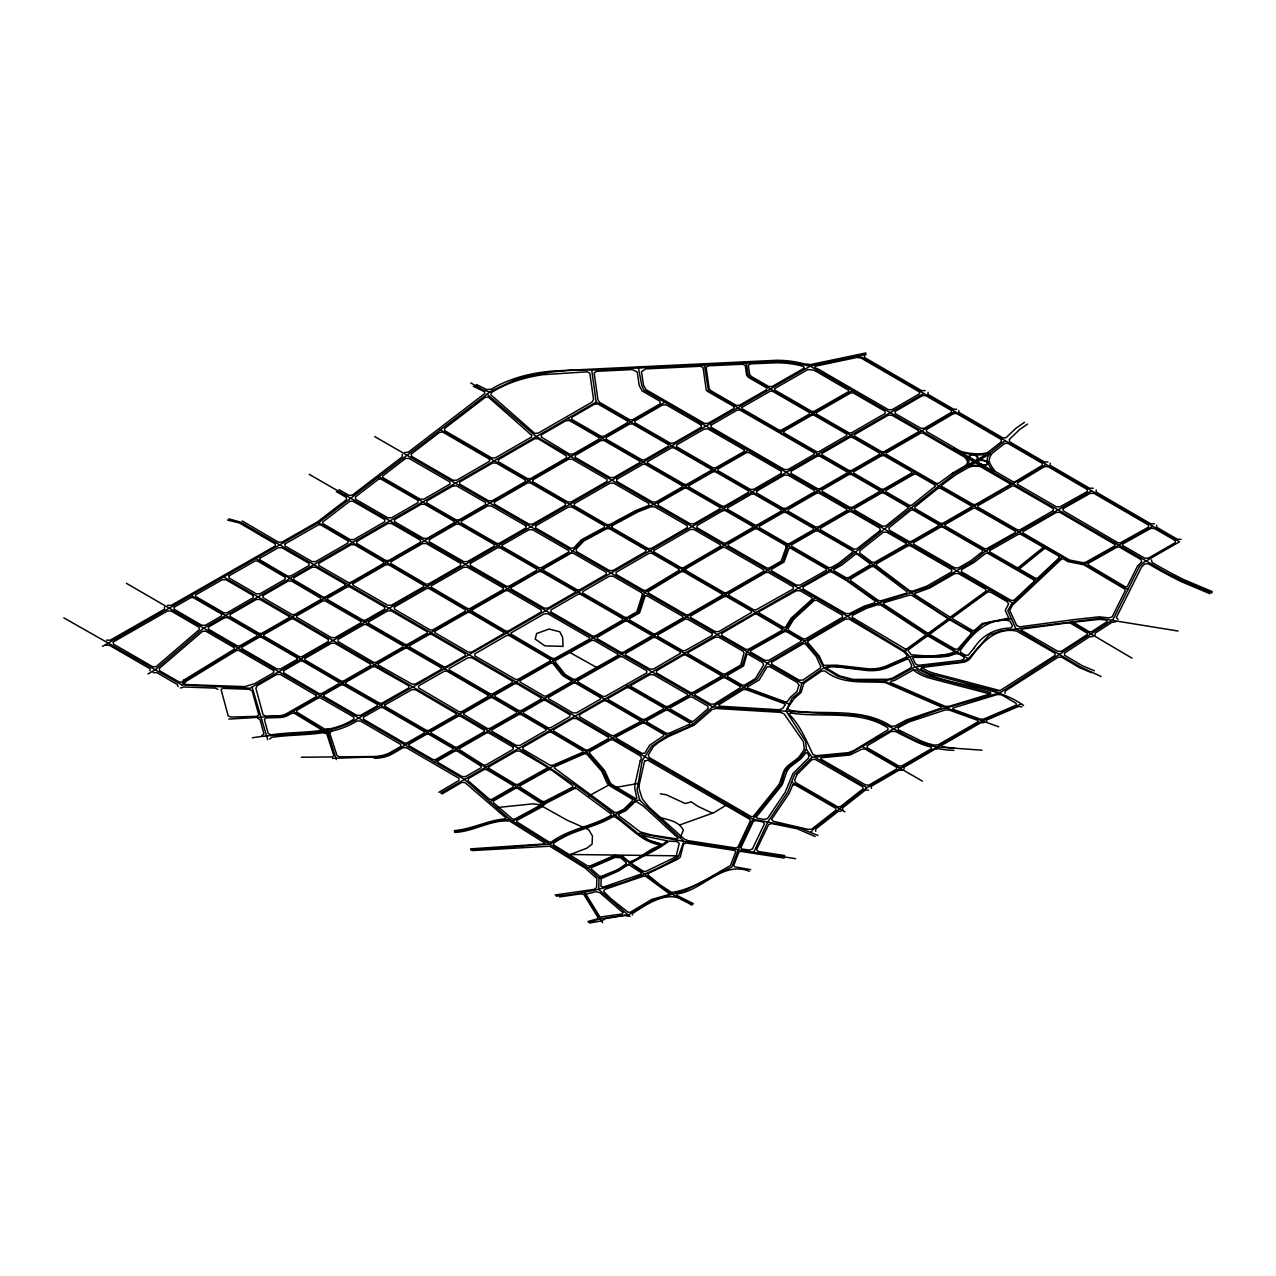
<?xml version="1.0" encoding="UTF-8"?>
<svg xmlns="http://www.w3.org/2000/svg" width="1276" height="1276" viewBox="0 0 1276 1276"><rect width="100%" height="100%" fill="white"/><g stroke="black" fill="none" stroke-linecap="round" stroke-linejoin="round"><path stroke-width="1.5" d="M164.476 607.121L164.46 609.226L110.262 640.169L106.578 640.169M632.37 915.052L632.386 913.6C650.919 901.43 671.639 887.506 691.289 905.019M1096.212 490L1096.18 492.105L1150.761 523.814L1154.445 523.83M150.074 670.873L150.105 668.784L109.736 645.481L105.477 644.938M1156.646 525.106L1156.598 527.211L1177.461 539.333L1181.129 539.349M126.372 583.291L464.4 779.365L509.858 819.336L587.933 868.079L599.002 878.048L598.763 889.595L630.009 916.551M520.082 785.697L519.986 787.132L542.284 801.408L544.692 801.456L572.557 787.117L572.828 785.697L551.184 769.747L548.871 769.651L520.321 785.553M815.667 831.33L815.827 828.969L838.173 811.408L840.98 811.297M1094.967 635.177L1095.159 633.167L1111.747 622.401L1115.958 621.699M928.162 392.322L927.859 394.268L953.619 409.245L956.649 409.245M1011.453 618.812L991.293 621.795L982.998 624.203L973.827 632.577L957.367 651.637L948.818 655.162L909.836 656.725L885.656 667.364L877.202 669.629L867.728 669.788L831.362 665.865L823.865 667.827L801.791 683.298L799.605 692.166L792.029 698.227L786.207 711.21L805.555 741.292L806.48 749.475L811.983 757.338L849.003 753.957L906.614 721.466L938.259 710.126L1000.193 692.708L1112.927 619.705L1139.324 566.592L1143.759 562.333L1179.503 541.79L859.083 355.94M864.825 355.765L864.187 357.28L921.766 390.727L925.116 390.568M753.781 852.193L767.785 822.079L787.755 791.997L794.39 774.803L811.983 757.338M680.252 837.901L683.314 830.102C678.864 820.612 666.63 819.782 657.826 816.768M440.364 429.805L683.059 569.686L804.693 641.222L818.028 656.327L823.865 667.827L837.694 676.184L851.124 680.14L884.108 681.033L893.742 678.8L914.796 666.965L961.37 662.069L968.356 658.687L989.203 635.017L1000.528 630.918L1099.864 618.35L1178.051 631.03M602.432 920.554L605.621 918.56L624.506 915.466L628.35 916.232M544.804 803.784L542.97 806.32L516.892 820.42L516.812 821.84L548.951 841.969L551.376 842.016C569.335 828.714 591.984 826.641 610.885 815.38L611.124 813.944L576.88 788.68L574.471 788.536L544.453 804.087M63.8 617.839L181.814 684.893L184.573 681.097L238.118 648.112L664.844 402.275M806.48 749.475L800.451 757.545L788.042 767.339L784.82 771.852L781.199 783.783L778.838 787.26L752.824 819.32L738.31 849.784L731.898 866.962L685.818 890.217L652.865 900.154L628.924 914.621L600.151 918.88L588.523 922.325M576.226 786.67L543.656 803.226L541.853 805.587L512.745 821.138M810.659 832.494L813.45 829.193L866.93 787.675L981.834 721.179L1020.944 704.033M319.829 730.51L320.898 729.378L294.565 713.364L291.534 713.332L287.945 715.389A12.967 7.481 0 0 1 279.396 717.559L266.126 717.909L264.371 719.441L268.231 733.588L271.198 734.848C298.6 730.622 329.352 734.928 353.787 719.233L353.787 717.112L320.707 698.02L318.266 698.02L296.814 710.301L296.766 712.088L324.726 729.09L328.506 729.298M331.616 731.18L329.718 733.11L337.055 755.663L339.607 756.859L373.023 756.54A25.919 14.961 0 0 0 390.919 752.154L400.951 746.364L400.648 744.418L360.47 721.02L356.833 721.004C331.712 737.225 300.099 733.126 271.868 737.305L269.714 739.011M1062.174 556.926L1011.501 604.202L1007.833 610.662L1015.84 628.653L1080.628 666.997L1101.14 676.503M815.157 597.678L792.3 618.828L785.633 629.865L746.635 651.669L742.122 665.689L643.136 721.498L586.705 751.708L550.1 767.658L489.888 801.775M795.634 858.684L683.904 841.347L639.834 800.339L635.4 800.307L624.506 810.18L595.493 824.184L574.296 830.883L549.541 844.106L470.732 849.832M639.834 800.339L637.059 789.908L642.211 760.655L651.621 746.3L667.476 735.566L687.03 727.495L693.426 723.683L712.694 706.824L757.338 678.928L767.179 663.313L843.93 618.142L865 607.328L928.434 587.104L972.711 561.488L985.726 550.977L1091.586 490.797M1017.45 569.303L1045.108 547.101M1005.185 440.683L989.985 452.868L953.794 474.162L839.975 564.311L440.746 793.066M261.803 735.678L263.957 733.971L260.033 719.552L257.465 718.133M487.065 394.14L535.952 436.328L847.519 616.292L904.891 651.27L989.506 589.767M1000.049 690.619L1055.124 655.401L1055.029 653.232L1016.669 631.094C995.774 626.644 980.909 643.455 970.015 658.687A12.967 7.481 0 0 1 963.954 662.196L921.75 667.492L920.809 669.039A34.564 19.953 0 0 0 933.553 674.781L995.95 691.114L1000.049 690.619L934.622 673.409A31.964 18.454 0 0 1 921.99 667.46M1024.468 422.324L1015.935 428.257L1006.094 437.684L1002.92 437.907L958.85 412.292L958.85 410.521M1027.531 424.079L1019.524 429.661L1009.22 439.502L1009.715 441.847L1044.326 461.96L1047.947 461.944M727.256 804.502L713.778 812.732L679.598 825.014M438.832 792.316L458.977 780.465L458.961 778.328L406.518 747.8L403.152 747.624L392.226 753.941A25.919 14.961 0 0 1 374.346 758.311M441.99 794.007L461.705 782.411L464.958 782.587L505.902 817.852L505.168 818.857C487.671 820.213 471.785 829.288 454.352 830.596M955.022 411.59L723.492 545.57L644.539 592.638L638.287 612.336L388.111 754.786L381.508 756.684L332.382 758.359M747.959 450.444L653.679 504.499L636.676 511.421L582.845 540.226L571.568 552.125L285.154 715.74L228.787 719.09M567.629 418.305L846.977 579.783L1046.129 464.432M147.968 673.983L155.05 669.9L203.49 628.27L596.147 402.084L817.23 529.269C873.151 557.979 917.556 604.186 973.827 632.577M915.004 472.152L788.153 545.538L782.762 561.504L434.494 761.852M780.242 432.213L852.464 390.679M923.68 393.407L357.408 718.787C326.337 738.262 287.116 731.786 252.361 737.815M102.495 646.39L319.606 521.996L490.989 391.158L514.659 379.961A149.18 86.13 0 0 1 591.745 370.136L778.504 361.682L792.587 362.48L810.164 366.164L1164.749 571.712L1183.187 581.011L1212.009 592.877M913.377 669.9L894.811 680.315L891.095 681.209L890.425 682.532L945.006 706.298L949.025 706.362L990.654 693.761L990.591 692.453L931.767 677.046A38.886 22.442 0 0 1 916.662 670.028L913.377 669.9A41.47 23.941 0 0 0 930.698 678.417L990.048 693.953M746.332 363.022L747.975 374.905L749.937 377.074L1068.65 560.658L1084.488 564.12L1152.754 526.286M588.874 795.889L609.689 784.549L635.4 800.307M587.933 868.079L614.904 856.435L621.986 857.408C645.544 873.262 665.865 893.95 692.661 904.78M599.002 878.048C614.936 871.987 630.838 863.677 644.715 854.41L662.276 845.35C655.752 841.41 647.474 842.335 641.716 836.673C603.341 804.135 561.568 774.213 518.2 748.23L223.731 576.927M180.426 688.019L183.983 686.998L215.389 688.099L217.877 689.407M587.949 921.511L596.769 919.039L598.109 917.572L583.866 894.444L580.883 893.838L559.574 896.9M589.592 923.042L600.533 921.081M567.724 855.462L586.832 848.189L592.096 844.09L592.431 835.892L588.635 829.639L567.326 820.293L539.477 804.709L532.985 803.832L496.539 807.612M865.91 352.958L810.563 364.553L803.976 363.82A63.625 36.733 0 0 0 776.494 360.295L557.58 370.774A103.228 59.589 0 0 0 491.404 389.164L486.666 389.563L476.315 384.475M866.149 354.457L810.164 366.164L250.096 688.211L181.814 684.893M614.665 787.595L637.936 783.496M556.24 896.135C598.46 892.339 639.547 879.483 676.28 858.301L678.513 856.148L683.904 841.347L639.34 833.403M555.108 894.986L594.058 889.388L596.61 887.522L596.865 878.478L585.078 868.015L549.86 846.211L472.184 850.566M1072.685 619.753L1019.939 626.787L1016.749 625.671L1009.747 610.454L1012.506 605.159L1061.52 559.032L1063.578 558.92L1067.773 561.584L1083.803 564.758L1124.523 588.954L1125.241 590.629L1112.146 616.898L1108.94 617.903L1099.035 616.834L1072.861 619.721M454.559 831.442C473.46 829.831 490.734 820.101 509.858 819.336M454.607 832.399C473.444 831.824 490.781 819.383 509.714 821.074L544.9 843.101L544.358 843.962L470.605 848.859M1092.894 636.517L1089.64 636.756L1064.503 653.089L1064.599 655.274L1082.383 665.769L1094.393 670.777M983.987 722.615L980.622 722.838L941.385 745.503L942.39 746.715A46.829 27.035 0 0 0 954.145 747.895M404.795 452.422L408.192 452.278L484.752 393.55L484.465 391.7L473.284 386.261M905.178 648.91L906.885 648.862L925.291 635.432L925.244 634.284L880.887 605.063L877.202 604.856L866.468 608.349L852.448 615.399L852.304 617.456L904.955 648.782M301.343 757.242L332.143 756.939L333.897 755.695L326.736 733.684L323.785 732.679M901.845 770.273L898.798 770.273L871.157 786.383L871.476 788.329M167.539 605.366L171.207 605.382L275.265 545.984L275.265 543.863L262.282 536.367M1093.165 488.23L1089.481 488.214L1050.18 465.357L1050.148 463.22M153.12 672.643L156.82 672.659L177.268 684.462L178.146 686.648M868.462 790.115L865.351 790.067L842.591 807.947L842.83 809.829M678.625 855.845L571.249 854.505M981.898 750.208L936.855 746.923C909.086 742.409 887.506 720.222 859.721 715.597L712.694 706.824L309.255 474.353M1021.996 706.792L1018.439 706.473L986.571 720.063L986.667 721.466M784.692 855.574L758.359 851.507L756.54 849.672L768.63 824.519L771.757 823.578L797.309 828.81L815.173 836.514M784.15 858.062L740.782 851.379L738.82 852.113L733.684 865.591L734.832 866.835L750.751 869.658M660.314 793.8L666.359 794.788L685.228 803.545L691.257 801.838L698.052 806.448L712.582 813.179M749.283 871.269C722.072 860.407 702.613 890.855 676.615 894.013L676.392 895.13L693.299 903.647M227.543 520.066L239.729 523.048L262.266 536.367M228.771 518.854L240.59 522.123L752.824 819.32L799.159 827.869L817.852 835.397M489.777 392.083L482.982 389.866L470.764 382.928M998.725 726.794L942.932 706.697L884.108 681.033M789.35 704.208L743.653 687.477L379.02 476.634M1091.554 672.659L1079.544 667.667L1061.712 657.14L1058.155 657.188L1005.057 691.145L1005.137 693.331M1212.2 591.601L1184.176 579.767A439.486 253.733 0 0 1 1157.763 565.715L1152.084 562.429L1151.478 559.861M1209.967 593.739L1181.496 581.712A443.809 256.237 0 0 1 1154.7 567.469L1148.416 563.832L1144.747 563.832L1141.462 567.15L1116.293 617.6L1118.063 619.466M1023.575 705.469C991.532 682.5 947.462 688.498 914.796 666.965L909.836 656.725L904.891 651.27M791.567 782.108L844.999 811.887M568.809 651.892L597.742 668.082M863.023 746.954L922.357 781.087M627.042 685.579L693.426 723.683M1012.681 603.117L643.965 390.169L641.716 385.224L638.255 366.786M846.163 580.309L831.84 572.031L829.384 572.015L803.13 586.88L803.114 588.986L845.621 613.533L849.417 613.612L863.948 606.307L874.475 602.878L875.368 601.171L846.052 580.229M374.713 436.567L801.791 683.298M339.001 489.617L348.89 495.327L352.272 495.184L402.45 456.696L402.179 454.431M336.37 491.627L346.259 497.337L346.53 499.586L317.549 521.836L282.012 542.125L278.343 542.109L242.217 520.959M1036.878 580.532L708.515 390.775L704.4 364.952M318.49 522.634L553.784 660.458M667.476 735.566L568.633 678.322L563.306 674.175L552.668 661.08M191.256 595.541L455.819 748.916L543.656 803.226M1131.972 658.129L1070.628 621.938M814.678 757.099L866.93 787.675M1084.488 564.12L1127.888 589.592M255.838 558.521L586.705 751.708L603.07 771.039L609.689 784.549M293.065 711.226L328.123 733.158L336.29 759.571M968.356 658.687C926.775 634.188 885.719 608.668 846.977 579.783M602.623 922.66L587.949 900.266L584.073 891.86M252.058 687.078L267.705 739.681M591.745 370.136L596.147 402.084M904.046 768.997L904.03 767.227L934.893 749.235L938.897 748.773A61.232 35.361 0 0 0 953.906 750.384M345.668 682.325L345.668 683.729L379.514 703.156L381.971 703.156L408.814 687.908L408.798 685.802L375.192 666.806L372.736 666.806L345.668 682.325M905.832 543.177L905.832 544.597L874.698 562.285L871.843 562.158L859.673 552.939L859.896 550.738L883.295 532.251L886.66 532.108L905.832 543.177M913.536 542.683L913.536 544.102L954.783 567.9L958.435 567.9L970.956 560.674L982.6 551.519L982.408 550.02L942.9 527.195L940.444 527.195L913.536 542.683M208.466 627.058L208.466 629.18L237.24 645.895L239.697 645.911L256.954 636.038L256.97 634.635L227.798 617.664L224.432 617.839L208.466 627.058M253.238 595.557L253.238 597.678L227.256 612.687L223.906 612.847L195.579 596.386L195.579 594.967L222.295 579.719L225.98 579.719L253.238 595.557M263 595.573L263 597.694L292.06 614.585L294.517 614.585L320.691 599.64L320.707 598.221L291.391 580.947L288.041 581.122L263 595.573M273.654 670.57L273.654 672.691L254.769 683.585L244.912 686.632L186.057 684.574L184.414 683.362L186.184 681.288L236.539 650.441L238.915 650.409L273.654 670.57M360.821 621.412L360.821 622.816L335.046 637.617L331.393 637.617L296.686 617.281L296.702 615.861L322.876 600.916L325.316 600.916L360.821 621.412M368.525 621.906L368.525 623.31L405.002 644.38L407.443 644.396L427.109 633.119L427.125 631.716L391.349 610.901L387.697 610.901L368.525 621.906M384.65 607.009L384.65 609.13L365.478 620.136L363.022 620.136L327.533 599.656L327.549 598.237L347.375 586.912L349.831 586.912L384.65 607.009M460.636 563.37L460.62 565.491L428.289 584.057L425.849 584.057L390.95 563.545L390.966 561.775L422.579 543.528L426.248 543.528L460.636 563.37M470.413 563.37L470.413 565.491L506.412 586.274L508.869 586.274L536.67 570.356L536.67 568.952L500.017 547.787L497.56 547.787L470.413 563.37M489.49 459.169L489.49 461.29L456.649 480.239L452.98 480.239L411.558 456.314L411.271 454.065L439.598 432.341L442.676 432.022L489.49 459.169M494.514 544.613L494.514 546.016L467.367 561.615L463.698 561.615L429.31 541.758L429.31 539.636L456.074 524.181L459.137 524.181L494.514 544.613M498.406 459.663L498.406 461.784L527.498 478.644L530.545 478.644L566.385 457.956L566.385 455.851L538.233 438.785L534.692 438.705L498.406 459.663M502.218 545.107L502.218 546.511L538.871 567.676L541.327 567.692L568.713 551.998L568.713 550.578L532.634 529.747L528.966 529.747L502.218 545.107M525.297 479.92L525.297 481.69L492.217 500.782L488.548 500.782L459.711 484.114L459.711 482.009L492.536 463.044L496.205 463.044L525.297 479.92M525.903 525.871L525.903 527.993L499.171 543.337L496.715 543.337L461.338 522.921L461.338 521.15L487.703 505.934L491.372 505.934L525.903 525.871M532.746 479.92L532.746 481.69L567.613 501.915L571.281 501.915L606.993 481.403L606.993 479.298L572.254 459.232L568.586 459.232L532.746 479.92M535.697 525.871L535.697 527.993L570.675 548.186L573.737 547.93L581.33 539.876L604.298 527.482L604.361 525.76L572.126 507.066L568.458 507.066L535.697 525.871M616.786 479.298L616.786 481.419L652.371 501.962L656.039 501.962L682.134 487.001L682.134 485.598L645.289 464.336L642.849 464.32L616.786 479.298M639.802 461.162L639.786 462.566L613.724 477.543L610.056 477.527L575.301 457.462L575.301 455.357L600.996 440.523L604.058 440.523L639.802 461.162M647.506 461.657L647.506 463.06L684.351 484.338L686.791 484.338L710.876 470.541L710.876 469.137L673.999 447.844L671.559 447.844L647.506 461.657M653.854 550.498L653.854 551.902L681.113 567.708L683.521 567.692L720.414 546.192L720.414 544.772L693.921 529.476L690.268 529.476L653.854 550.498M668.496 444.67L668.496 446.074L644.444 459.886L642.003 459.886L606.244 439.247L606.244 437.477L629.626 423.983L632.689 423.983L668.496 444.67M695.053 693.777L695.053 695.181L710.572 704.145L714.145 704.097L740.144 687.828L740.112 686.408L725.294 677.843L722.838 677.843L695.053 693.777M701.322 425.099L701.322 427.221L673.76 443.043L670.394 443.219L634.89 422.723L634.89 420.952L662.483 405.018L666.343 404.907L701.322 425.099M711.115 425.115L711.115 427.221L784.357 469.52L788.026 469.52L814.279 454.352L814.279 452.948L739.889 409.995L737.432 409.995L711.115 425.115M720.653 675.163L720.653 676.583L692.868 692.501L690.412 692.501L656.518 672.946L656.518 670.809L683.426 655.082L685.85 655.082L720.653 675.163M721.961 593.93L721.945 595.35L688.37 614.729L685.93 614.729L648.336 593.021L648.304 591.601L681.177 571.712L683.585 571.696L721.961 593.93M727.511 675.179L727.495 676.583L742.265 685.1L744.674 685.084L755.408 678.593L763.606 665.003L762.617 662.531L748.246 654.237L746.747 654.524L743.621 665.928L727.511 675.179M728.787 593.946L728.787 595.35L753.669 609.784L756.126 609.784L793.273 588.954L793.305 586.848L768.407 572.477L765.967 572.477L728.787 593.946M742.09 407.315L742.09 408.735L779.062 430.076L781.502 430.076L809.51 414.03L809.526 412.611L772.522 391.254L770.066 391.254L742.09 407.315M774.723 388.574L774.723 389.978L811.727 411.35L814.184 411.35L848.588 391.636L848.588 390.233L821.537 374.538A59.302 34.245 0 0 0 813.354 370.072L807.804 369.577L774.723 388.574M800.961 640.105L800.961 641.525L768.694 660.394L765.042 660.41L750.511 652.02L750.527 650.616L784.182 631.668L786.638 631.684L800.961 640.105M938.243 524.516L938.243 525.935L911.335 541.423L908.895 541.423L889.228 530.066L888.909 527.785L910.92 510.145L913.153 510.033L938.243 524.516M945.101 524.532L945.101 525.935L984.402 548.632L986.874 548.648L1015.297 532.555L1015.297 531.135L975.662 508.39L973.205 508.39L945.101 524.532M297.196 657.953L297.18 659.373L280.56 668.927L276.892 668.911L241.866 648.591L241.882 647.187L259.156 637.314L261.596 637.314L297.196 657.953M323.785 694.862L323.785 696.265L356.833 715.342L360.502 715.357L377.281 705.819L377.297 704.416L343.451 684.989L340.995 684.989L323.785 694.862M345.19 584.233L345.174 585.636L325.348 596.961L322.908 596.961L293.592 579.687L293.911 577.725L312.078 567.23L315.746 567.23L345.19 584.233M352.91 583.754L352.894 585.158L387.713 605.255L391.381 605.255L423.632 586.737L423.648 585.317L388.749 564.821L385.719 564.805L352.91 583.754M402.801 645.656L402.785 647.06L376.053 662.372L373.629 662.372L338.06 641.525L338.076 639.404L363.867 624.586L366.324 624.586L402.801 645.656M409.644 645.656L409.644 647.06L443.649 666.71L446.106 666.71L465.086 655.928L465.118 653.806L431.751 634.395L429.31 634.395L409.644 645.656M487.974 695.085L487.974 696.505L461.561 711.753L459.121 711.753L418.608 687.939L418.64 685.818L444.479 671.144L446.919 671.144L487.974 695.085M503.35 588.029L503.35 589.448L469.983 608.556L467.558 608.54L431.304 587.247L431.32 585.844L463.682 567.246L467.351 567.246L503.35 588.029M511.07 587.55L511.07 588.954L544.262 608.126L547.93 608.126L575.013 592.495L575.013 591.075L541.311 571.632L538.584 571.632L511.07 587.55M543.528 568.952L543.528 570.356L577.215 589.815L579.655 589.815L606.323 574.407L606.323 572.302L573.355 553.274L570.914 553.258L543.528 568.952M565.412 503.175L565.412 505.296L532.65 524.117L528.966 524.117L494.418 504.164L494.418 502.042L527.482 482.95L530.545 482.966L565.412 503.175M574.328 503.685L574.328 505.806L606.626 524.532L609.737 524.564L635.767 510.56L648.687 505.44L649.005 503.541L613.724 483.173L610.04 483.173L574.328 503.685M658.241 503.238L658.225 505.344L690.268 523.83L693.921 523.83L719.919 508.821L719.919 507.417L686.775 488.277L684.335 488.277L658.241 503.238M688.992 485.614L688.992 487.017L722.12 506.141L724.561 506.141L748.565 492.297L748.565 490.877L715.517 471.817L713.077 471.817L688.992 485.614M744.355 449.95L744.355 451.353L715.82 467.686L712.774 467.686L676.519 446.744L676.822 444.814L704.384 428.991L708.052 428.991L744.355 449.95M783.703 431.336L783.703 432.755L816.481 451.672L818.921 451.672L846.817 435.563L846.817 434.159L814.168 415.29L811.711 415.29L783.703 431.336M816.385 412.626L816.369 414.03L849.018 432.883L851.475 432.883L885.161 413.44L885.145 411.319L853.229 392.912L850.773 392.912L816.385 412.626M113.341 641.924L113.341 644.029L152.865 666.838L156.135 666.662L199.391 629.531L199.008 627.218L171.159 611.013L167.491 610.997L113.341 641.924M285.074 543.879L285.058 546L312.078 561.6L315.746 561.6L347.965 542.986L347.981 540.865L320.786 524.899L318.346 524.883L285.074 543.879M394.428 607.025L394.428 609.146L430.187 629.961L432.628 629.961L465.325 611.22L465.341 609.816L429.103 588.523L426.662 588.507L394.428 607.025M408.958 744.275L408.958 745.678L433.043 759.635L435.483 759.651L452.789 749.73L452.805 748.31L428.88 734.322L426.423 734.322L408.958 744.275M512.41 681.129L512.41 682.548L492.632 693.825L490.175 693.809L449.136 669.884L449.152 668.48L468.132 657.682L471.817 657.698L512.41 681.129M540.944 697.781L540.928 699.2L521.214 710.588L518.774 710.572L494.801 696.521L494.817 695.101L514.595 683.808L517.051 683.824L540.944 697.781M569.734 714.608L569.734 716.729L550.562 727.798L548.122 727.798L523.383 713.284L523.399 711.864L543.113 700.476L545.554 700.476L569.734 714.608M571.042 680.507L571.042 681.926L546.447 696.026L544.007 696.026L520.114 682.07L520.13 680.65L550.913 663.105L552.859 663.313L561.456 674.079A17.274 9.985 0 0 0 564.901 676.95L571.042 680.507M577.884 680.523L577.884 681.942L602.798 696.409L605.239 696.409L646.741 672.93L646.757 670.825L622.369 656.757L619.913 656.741L577.884 680.523M600.597 697.669L600.581 699.073L576.497 712.869L572.828 712.853L548.616 698.722L548.632 697.302L573.227 683.202L575.683 683.202L600.597 697.669M608.285 698.179L608.285 699.583L642.259 719.313L644.731 719.329L663.361 709.057L663.392 707.67L629.004 687.812L626.548 687.812L608.285 698.179M1009.81 483.62L1009.81 484.832L975.662 504.451L973.205 504.451L941.975 486.539L941.832 485.055L956.123 474.576L967.367 468.101A11.596 6.699 0 0 1 980.59 466.681L1009.81 483.62M1175.26 540.593L1175.244 542.715L1148.336 558.138L1144.652 558.138L1122.625 545.458L1122.657 544.055L1150.681 528.439L1154.365 528.455L1175.26 540.593M229.058 575.859L229.042 577.98L256.301 593.803L259.953 593.803L285.011 579.336L285.33 577.39L257.529 561.009L255.088 560.993L229.058 575.859M263.813 634.65L263.813 636.054L299.397 656.693L301.838 656.693L328.299 641.493L328.331 639.372L293.624 619.035L291.183 619.019L263.813 634.65M283.607 670.697L283.591 672.819L319.144 693.57L321.584 693.586L338.81 683.713L338.826 682.309L302.667 661.143L300.227 661.143L283.607 670.697M288.998 616.34L288.982 617.744L261.628 633.375L259.188 633.375L229.999 616.388L230.302 614.458L256.285 599.449L259.937 599.449L288.998 616.34M304.884 658.464L304.868 659.883L341.027 681.049L343.467 681.049L370.534 665.53L370.55 664.126L334.998 643.279L331.345 643.264L304.884 658.464M356.865 541.391L356.849 543.512L385.751 560.483L388.781 560.499L420.394 542.252L420.394 540.131L391.541 523.479L387.872 523.479L356.865 541.391M383.55 561.759L383.534 563.529L350.709 582.478L348.252 582.478L318.809 565.475L318.809 563.354L350.996 544.772L354.648 544.788L383.55 561.759M424.254 731.642L424.238 733.046L406.757 743.015L404.301 742.999L363.516 719.249L363.548 717.128L380.344 707.59L382.8 707.59L424.254 731.642M434.829 631.237L434.813 632.641L468.18 652.052L471.833 652.052L503.605 633.709L503.621 632.306L469.951 612.512L467.51 612.512L434.829 631.237M437.668 760.927L437.668 762.33L462.024 776.574L465.692 776.574L481.164 767.689L481.227 766.254L457.318 751.07L454.926 751.022L437.668 760.927M441.432 667.97L441.432 669.374L415.577 684.048L411.877 684.064L378.254 665.051L378.254 663.648L404.986 648.336L407.443 648.336L441.432 667.97M511.277 632.816L511.277 634.236L552.349 658.368L554.805 658.384L589.448 639.148L589.48 637.761L547.93 613.772L544.262 613.772L511.277 632.816M545.921 729.059L545.921 730.478L519.906 745.455L516.254 745.439L491.946 731.228L491.962 729.808L518.726 714.544L521.166 714.544L545.921 729.059M174.254 607.153L174.238 609.258L201.767 625.288L205.42 625.288L221.386 616.069L221.705 614.123L193.362 597.646L190.906 597.631L174.254 607.153M316.081 695.34L316.065 696.744L286.606 713.635A12.967 7.481 0 0 1 278.056 715.788L265.631 716.123L263.079 714.704L255.854 688.211L257.274 685.675L276.701 674.462L280.353 674.478L316.081 695.34M385.017 704.926L385.017 706.33L426.455 730.366L428.911 730.382L456.042 714.911L456.058 713.507L415.529 689.694L411.861 689.662L385.017 704.926M513.191 747.21L513.175 749.331L485.821 765.026L483.429 764.978L459.535 749.794L459.599 748.358L486.427 732.966L488.868 732.982L513.191 747.21M522.953 747.226L522.937 749.347L550.068 765.233L552.668 765.345L582.749 752.266L582.925 750.958L551.36 732.264L548.935 732.264L522.953 747.226M531.629 435.228L531.614 436.966L495.359 457.893L491.691 457.893L444.574 430.57L444.606 428.497L485.518 397.107L488.453 397.171L531.629 435.228M579.527 714.64L579.511 716.761L611.587 735.518L614.075 735.566L639.93 721.929L639.994 720.541L606.068 700.843L603.628 700.843L579.527 714.64M659.836 844.999L659.836 845.908C648.639 848.859 641.19 858.11 630.312 861.619L628.59 861.444L622.656 856.18L614.553 855.43L590.022 865.973L587.47 865.83L553.417 844.744L553.497 843.324C571.393 830.102 593.962 828.06 612.783 816.799L615.144 816.943C629.674 826.832 641.94 841.682 659.836 844.999M826.338 568.857L826.322 570.26L800.068 585.126L796.384 585.11L771.454 570.723L771.454 569.303L783.99 562.062L788.919 548.441L790.498 548.17L826.338 568.857M834.073 569.367L834.057 570.771L846.036 577.693L848.46 577.677L869.722 565.14L869.881 563.641L857.504 554.263L855.43 554.263L842.016 564.869L834.073 569.367M431.097 731.658L431.081 733.062L455.006 747.05L457.446 747.05L484.258 731.69L484.274 730.271L460.636 716.219L458.212 716.203L431.097 731.658M472.168 609.832L472.152 611.252L505.822 631.03L508.247 631.03L541.215 612.001L541.215 609.896L507.992 590.724L505.551 590.708L472.168 609.832M553.577 729.585L553.561 731.004L585.652 749.985L588.092 750.001L608.413 738.629L608.429 737.225L576.417 718.516L572.764 718.5L553.577 729.585M631.237 685.164L631.237 686.568L665.641 706.425L668.114 706.441L687.493 695.755L687.525 694.367L653.471 674.701L649.787 674.701L631.237 685.164M463.73 713.029L463.714 714.464L487.352 728.516L489.777 728.532L516.557 713.252L516.573 711.849L492.6 697.781L490.159 697.781L463.73 713.029M550.131 659.628L550.115 661.032L517.944 679.39L515.488 679.374L474.895 655.944L474.895 653.822L506.636 635.496L509.076 635.496L550.131 659.628M688.099 652.419L688.083 653.822L722.854 673.903L725.31 673.903L740.718 665.067L744.036 652.945L743.079 651.254L718.835 637.25L715.134 637.234L688.099 652.419M712.104 633.375L712.088 635.48L685.053 650.664L682.596 650.648L657.794 636.341L657.794 634.922L685.084 619.179L687.525 619.179L712.104 633.375M259.762 558.33L259.746 559.749L287.531 576.114L290.88 575.955L309.031 565.475L309.031 563.354L281.996 547.755L278.312 547.739L259.762 558.33M1114.841 544.469L1114.825 545.889L1085.653 562.285L1082.782 562.652L1069.543 560.036L1023.017 533.033L1023.001 531.629L1056.337 512.394L1059.989 512.394L1114.841 544.469M617.728 654.078L617.712 655.465L575.699 679.247L573.259 679.247L566.959 675.594A12.967 7.481 0 0 1 564.375 673.441L555.22 661.957L555.73 660.362L591.649 640.424L594.122 640.44L617.728 654.078M1087.248 489.458L1087.232 491.563L1060.085 506.795L1056.368 506.795L1017.482 484.338L1017.45 482.902L1044.406 466.681L1048.027 466.649L1087.248 489.458M1063.147 508.566L1063.099 510.671L1117.999 542.763L1120.456 542.779L1148.48 527.163L1148.512 525.058L1093.947 493.349L1090.262 493.334L1063.147 508.566M782.029 628.988L781.997 630.392L748.326 649.34L745.87 649.34L721.881 635.496L721.865 633.359L754.499 614.235L756.923 614.235L782.029 628.988M488.772 766.844L488.74 768.264L515.504 784.357L517.944 784.389L546.814 768.296L546.846 766.892L519.858 751.101L516.206 751.101L488.772 766.844M513.319 785.633L513.287 787.053L491.723 799.43L489.537 799.318L468.085 780.784L468.483 778.488L484.114 769.524L486.539 769.54L513.319 785.633M670.315 707.717L670.283 709.105L691.385 721.291L693.57 721.163L708.228 708.387L707.829 706.091L692.166 697.047L689.694 697.031L670.315 707.717M759.172 611.571L759.14 612.974L783.799 627.457L785.569 627.234L790.833 618.525L812.126 599.098L811.823 597.551L800.02 590.74L796.32 590.724L759.172 611.571M989.777 550.498L989.745 551.886L1016.797 567.501L1018.455 567.421L1042.651 547.882L1042.476 546.75L1020.816 534.309L1018.36 534.309L989.777 550.498M646.916 720.605L646.884 722.009L666.2 733.221L668.831 733.349L689.646 724.226L689.646 722.822L668.034 710.349L665.562 710.333L646.916 720.605M1088.189 563.37L1088.157 564.774L1125.512 586.976L1127.187 586.737L1137.442 566.161L1141.621 561.95L1141.063 559.606L1119.483 547.165L1117.026 547.149L1088.189 563.37M601.171 878.67L600.964 886.326L603.181 887.091L640.983 874.14L641.429 872.784L629.227 864.905L627.489 864.937L618.94 870.806L601.171 878.67M611.922 525.84L611.874 527.562L648.064 548.552L651.43 548.377L687.206 527.722L687.206 525.6L654.907 506.955L650.935 506.731L637.649 511.995L611.922 525.84M616.276 736.842L616.212 738.23L642.195 753.414L644.874 753.063L649.596 745.28L663.727 735.742L663.727 734.322L644.795 723.237L642.131 723.205L616.276 736.842M541.423 434.829L541.295 437.014L569.431 454.081L573.099 454.081L598.795 439.247L598.795 437.477L569.638 420.649L565.97 420.649L541.423 434.829M541.247 803.417L541.136 804.837L514.691 819.144L512.458 819.001L493.222 802.492L493.477 800.961L515.424 788.361L517.801 788.409L541.247 803.417M850.55 579.017L850.438 580.5L878.351 600.454L880.966 600.773L906.694 593.149L907.188 591.904L873.885 566.672L871.636 566.592L850.55 579.017M626.293 862.704L626.165 863.9L617.472 869.881L601.235 876.405L599.449 876.197L591.251 868.924L591.697 867.489L615.351 857.328L620.79 857.839L626.293 862.704M867.313 745.678L867.09 747.656L898.783 765.967L901.829 765.951L931.703 748.549L930.874 747.034A61.742 35.648 0 0 1 915.498 741.452L895.162 731.419L891.286 731.467L867.313 745.678M631.556 862.64L631.429 863.629L643.423 871.301L645.72 871.46L674.589 857.456L676.152 856.196L679.247 843.436L677.109 841.57L669.039 841.091C657.922 849.609 643.981 855.542 631.556 862.64M640.265 760.655L635.336 782.666A47.531 27.434 0 0 0 635.113 790.051L636.836 798.393L635.831 798.664L613.022 785.155A12.967 7.481 0 0 1 609.753 781.821L605.143 771.613A17.274 9.985 0 0 0 603.963 769.779L589.416 753.095L589.863 751.516L610.598 739.905L613.038 739.92L640.6 756.046L641.573 758.518L640.265 760.655M644.539 761.166L639.595 783.049A43.209 24.946 0 0 0 639.404 789.748L642.291 798.951L649.213 807.373L684.175 839.002L688.035 840.661L735.71 848.014L737.847 847.312L750.352 820.835L749.57 819.16L647.634 760.145L644.539 761.166M876.596 563.721L876.357 565.587L909.708 590.836L913.201 591.043L927.046 586.035L951.721 571.792L951.721 569.67L910.49 545.857L908.033 545.857L876.596 563.721M756.875 491.021L756.556 492.967L783.049 508.263L786.112 508.263L814.503 491.866L814.503 490.447L788.026 475.15L784.357 475.15L756.875 491.021M645.863 549.828L645.56 551.758L613.038 570.531L609.386 570.531L576.624 551.631L576.034 549.254L583.818 540.992L606.499 528.758L609.593 528.79L645.863 549.828M919.565 392.003L919.262 393.949L892.083 409.676L888.415 409.676L824.79 372.911A63.625 36.733 0 0 0 817.198 368.636L814.854 367.632L815.22 366.228L856.834 357.471L861.109 358.03L919.565 392.003M734.083 406.645L733.764 408.575L708.052 423.345L704.384 423.345L646.007 389.643L643.471 385.001L641.493 371.763L645.768 368.908L700.285 366.26L703.044 367.36L706.17 389.531A5.184 2.999 0 0 0 707.67 391.397L734.083 406.645M766.716 387.904L766.398 389.834L739.649 405.21L736.284 405.385L710.86 390.695L709.153 388.574L706.138 367.169L708.547 365.813L742.488 364.234L745.248 365.367L746.62 375.16L748.326 377.281L766.716 387.904M648.24 873.502L647.953 874.969L659.947 884.794L671.575 892.418C692.948 889.563 711.721 875.767 730.414 865.622L735.789 851.634L734.418 850.406L686.313 842.989L683.457 844.074L680.283 857.153L677.763 859.179L648.24 873.502M808.936 755.504L808.41 758.151L792.843 773.75L785.187 792.284L767.498 818.538L764.149 819.495L757.146 818.251L756.221 817.055L781.167 786.128A28.168 16.269 0 0 0 782.938 782.842L786.495 772.458A27.992 16.157 0 0 1 791.758 765.744L799.175 760.161A28.168 16.269 0 0 0 802.141 757.37L805.874 752.888L807.245 752.92L808.936 755.504M964.273 657.092L963.89 658.99L961.243 660.394L918.8 665.29L915.913 664.254A34.564 19.953 0 0 1 914.493 661.877L912.787 658.272L913.919 657.395L938.961 657.172L948.674 656.167L955.644 653.79L959.026 654.046L964.273 657.092M618.78 813.928L618.477 815.348L640.169 831.856L651.589 835.046L676.95 838.954L678.098 838.077L643.519 806.257L636.836 801.838L634.746 801.982L626.117 810.515L618.78 813.928M491.42 392.593L490.925 394.874L534.756 433.425L538.408 433.043L591.952 402.131L593.563 399.579L589.847 373.182L587.056 371.81L542.794 374.697A102.287 59.063 0 0 0 491.42 392.593M953.714 650.967L953.379 652.483C939.965 656.885 924.733 656.167 911.048 654.668A25.919 14.961 0 0 0 908.352 651.286L908.321 649.819L926.759 636.373L928.481 636.309L953.714 650.967M554.725 766.701L554.422 768.088L614.458 812.349L616.866 812.509L623.709 809.319L632.497 800.642L632.162 799.079L611.013 786.542A17.274 9.985 0 0 1 606.658 782.092L602.112 772.012A12.967 7.481 0 0 0 601.219 770.624L586.737 754.02L584.567 753.733L554.725 766.701M915.131 593.292L914.812 594.568L949.312 616.723L950.971 616.691L986.22 590.995L985.455 589.145L958.435 573.546L954.783 573.546L929.757 587.997L915.131 593.292M536.606 633.55L535.234 639.132L544.948 645.863L563.067 646.39L562.668 637.346L559.781 631.795L549.143 629.02L536.606 633.55M622.784 912.468L622.369 913.951L599.975 917.045L585.875 894.157L595.956 891.685L599.784 892.61L622.784 912.468M808.187 640.855L807.724 642.466L819.208 655.944L823.483 665.386L836.53 665.179L867.329 668.704A25.057 14.467 0 0 0 886.373 665.944L905.96 657.347L907.092 655.705A21.596 12.473 0 0 0 901.861 650.521L849.13 619.099L845.414 619.083L808.187 640.855M798.904 685.212L796.958 691.592L790.402 697.27L787.452 701.529L785.346 701.912L747.911 688.163L747.64 686.919L759.188 679.917L767.004 666.965L769.683 666.614L797.516 682.676L798.904 685.212M803.88 683.234L801.041 692.533L794.246 698.435L787.069 708.802L790.721 710.477C823.993 715.613 861.268 706.697 891.079 726.14L894.939 726.092L906.359 719.951L940.699 708.26L941.401 706.984L885.289 682.564C864.921 680.89 842.256 685.148 825.062 670.969L821.553 671.064L803.88 683.234M804.422 749.315L799.334 756.588A25.057 14.467 0 0 1 796.702 759.076L789.286 764.643A31.102 17.96 0 0 0 783.432 772.108L779.891 782.491A25.057 14.467 0 0 1 778.328 785.394L753.271 816.449L751.325 816.656L649.213 757.529L648.256 755.041L653.456 746.46L659.405 741.803L668.337 736.603L694.208 725.119L712.056 709.584L716.059 708.483L780.481 712.359L784.086 713.89L803.338 741.531L804.422 749.315M642.482 594.345L636.772 611.906L627.345 617.345L624.905 617.345L582.701 592.989L582.701 591.57L609.386 576.178L613.038 576.178L641.589 592.654L642.482 594.345M645.146 595.876L639.643 612.783L629.546 618.621L629.546 620.024L653.153 633.662L655.593 633.662L682.883 617.903L682.883 616.499L646.693 595.605L645.146 595.876M883.742 602.75L883.343 603.963L927.205 632.848L928.864 632.832L947.414 619.291L947.35 618.158L912.037 595.461L909.341 595.174L883.742 602.75M668.975 893.439L668.576 894.635L651.605 899.484L630.344 912.244L628.031 912.196L611.236 899.006L603.66 891.509L604.617 889.484L643.487 876.165L645.943 876.437L668.975 893.439M953.284 707.893L952.821 709.249L980.175 719.122L983.748 719.042L1016.238 705.181L1016.159 703.363L1001.692 694.862L997.577 694.479L953.284 707.893M786.287 546.91L781.135 561.185L769.253 568.027L766.812 568.027L728.117 545.697L728.117 544.278L754.722 528.918L757.162 528.918L785.426 545.235L786.287 546.91M820.755 666.455L820.085 668.193L802.811 680.092L799.302 680.188L771.757 664.286L771.757 662.164L803.433 643.63L805.411 643.822L816.289 656.582L820.755 666.455M827.438 667.555L827.039 668.592L839.911 676.025L853.341 679.422L887.825 679.295L892.387 678.194L910.57 667.986L911.75 665.514L908.879 659.485L907.045 659.134L888.255 667.364A28.168 16.269 0 0 1 866.771 670.474L841.666 667.444A57.276 33.064 0 0 0 831.234 666.806L827.438 667.555M792.571 785.155L789.318 793.05L771.613 819.32L773.176 821.218L808.187 829.432L811.727 829.161L835.94 810.132L835.684 808.25L794.693 784.58L792.571 785.155M796.91 774.628L794.629 780.194L795.554 782.523L837.55 806.783L840.358 806.655L863.118 788.775L862.56 786.718L815.236 759.38L811.967 759.571L796.91 774.628M753.382 821.234L740.846 847.774L742.058 849.003L749.171 850.087L752.377 849.034L764.515 823.738L762.729 821.856L755.36 820.532L753.382 821.234M1021.486 629.132L1021.023 630.073L1057.9 651.366L1061.457 651.302L1087.232 634.571L1087.168 633.103L1070.867 623.374L1067.996 622.879L1021.486 629.132M1008.566 604.042L1005.265 610.406L1008.79 618.11L982.265 623.533L974.577 630.312L972.424 630.424L952.55 618.748L952.454 617.632L987.752 591.873L990.654 592.144L1007.354 601.793L1008.566 604.042M666.949 840.772L663.392 844.058L661.558 844.202L648.687 840.023L641.637 835.413L666.949 840.772M1074.966 622.034L1074.472 622.943L1089.241 631.764L1091.602 631.732L1107.169 621.619L1106.404 620.072L1099.194 619.354L1074.966 622.034M821.441 757.721L820.723 759.029L865.607 784.947L868.956 785.107L896.597 769.013L896.597 767.243L865 748.996L861.731 749.219L850.087 755.009L821.441 757.721M793.656 619.307L788.01 628.653L788.648 630.312L803.146 638.829L805.571 638.829L842.383 617.313L842.383 615.192L816.528 600.262L814.375 600.39L793.656 619.307M784.995 705.07L782.603 708.531L779.062 709.775L719.52 706.186L718.675 704.91L743.063 689.678L745.726 689.487L784.182 703.618L784.995 705.07M974.322 647.761L968.181 655.146L965.406 655.21L960.684 652.467L960.334 650.25C971.897 634.65 985.838 618.924 1007.099 620.248L1010.257 621.3L1012.538 626.245L1010.672 628.031C995.87 628.286 982.329 635.033 974.322 647.761M183.632 680.22L182.085 682.038L179.294 682.102L159.644 670.761L159.245 668.465L202.501 631.333L205.771 631.157L234.29 647.73L234.337 649.165L183.632 680.22M971.275 633.662L957.798 649.085L954.911 649.117L930.427 634.906L930.316 633.789L948.897 620.216L950.604 620.168L970.829 632.067L971.275 633.662M1034.086 581.409L1013.957 600.358L1010.991 600.358L961.498 571.792L961.498 569.67L974.242 562.301L985.566 553.417L987.815 553.305L1033.783 579.846L1034.086 581.409M1059.239 557.74L1037.579 578.124L1035.442 578.267L1020.178 569.447L1020.002 568.314L1044.199 548.776L1045.873 548.696L1058.92 556.192L1059.239 557.74M1001.485 441.687L987.512 452.581A20.623 11.915 0 0 1 974.322 453.65A29.938 17.274 0 0 1 959.903 450.906L926.631 431.575L926.312 429.645L953.635 413.584L956.681 413.568L1001.086 439.391L1001.485 441.687M1004.579 443.49L992.186 453.363A30.863 17.816 0 0 0 989.187 461.465A70.34 40.609 0 0 0 995.583 471.626L1012.841 481.642L1015.265 481.642L1042.205 465.405L1042.173 463.252L1007.849 443.314L1004.579 443.49M935.037 486.475L911.686 505.248L909.453 505.36L885.975 491.802L885.975 490.383L913.871 474.273L916.327 474.273L934.814 484.944L935.037 486.475M938.147 488.261L914.78 507.035L915.004 508.55L940.46 523.256L942.9 523.256L971.004 507.114L971.004 505.711L940.364 488.15L938.147 488.261M907.826 508.358L885.815 525.999L882.466 526.159L854.457 509.985L854.457 508.582L881.333 493.062L883.774 493.062L907.619 506.843L907.826 508.358M852.543 552.317L838.731 563.226L831.011 567.597L828.555 567.597L791.614 546.272L791.614 544.852L815.603 531.007L818.06 531.007L852.352 550.801L852.543 552.317M880.201 530.465L856.962 548.84L853.899 549.159L820.564 529.907L820.564 528.152L848.955 511.756L851.411 511.756L879.898 528.2L880.201 530.465M790.578 712.965L789.015 714.193C800.706 725.837 806.209 740.543 812.908 754.515L816.385 755.679L848.444 752.649L853.803 750.543L887.968 729.84L887.889 727.862C858.987 709.121 822.781 718.181 790.578 712.965M349.624 501.372L322.684 522.043L322.86 523.543L350.182 539.588L353.835 539.604L384.81 521.709L384.81 519.603L353.005 501.245L349.624 501.372M378.637 479.106L355.366 496.97L355.637 499.219L387.872 517.833L391.541 517.833L418.002 502.553L418.002 500.431L380.902 479.01L378.637 479.106M405.545 458.467L382.609 476.06L382.784 477.559L420.203 499.171L423.871 499.171L449.934 484.114L449.934 482.009L408.926 458.339L405.545 458.467M952.885 472.918L938.753 483.285L936.456 483.365L886.262 454.384L886.262 452.98L920.65 433.122L923.09 433.122L964.146 456.904A30.927 17.864 0 0 1 966.522 459.488A10.208 5.902 0 0 1 964.305 466.298L952.885 472.918M596.53 371.348L594.153 372.959L597.965 400.026L599.704 402.403L629.626 419.676L632.689 419.676L660.378 403.695L659.82 401.142L642.211 390.982L639.212 385.48L637.202 371.986L632.226 369.577L596.53 371.348M222.885 688.354L221.067 689.519L228.197 715.868L230.685 717.048L256.556 716.362L258.805 715.054L252.185 690.842L249.203 689.279L222.885 688.354M678.991 570.436L646.103 590.325L643.694 590.341L616.101 574.407L616.101 572.302L649.245 553.194L651.685 553.194L678.96 569L678.991 570.436M693.012 564.55L685.706 568.968L685.738 570.388L724.162 592.67L726.602 592.67L763.766 571.217L763.766 569.798L725.055 547.452L722.615 547.452L693.012 564.55M990.32 453.522L979.139 460.237A6.906 3.987 0 0 1 987.72 462.327A3.828 2.217 0 0 1 986.986 464.671A3.828 2.217 0 0 1 982.967 465.261L993.701 471.594A51.152 29.523 0 0 1 987.608 461.545A18.311 10.575 0 0 1 990.32 453.522M951.449 412.308L924.095 428.369L920.746 428.21L895.162 413.552L895.146 411.43L922.309 395.719L925.658 395.544L951.433 410.521L951.449 412.308M751.452 612.448L718.819 631.604L715.166 631.604L690.571 617.409L690.571 616.005L724.146 596.626L726.586 596.626L751.452 611.029L751.452 612.448M988.374 453.363L977.879 459.504A7.273 4.195 0 0 0 976.044 455.388A3.764 2.169 0 0 0 971.195 454.607A3.764 2.169 0 0 0 969.329 457.302L953.395 448.355A31.326 18.087 0 0 0 973.46 454.447A17.848 10.304 0 0 0 988.374 453.363M975.327 462.502L968.34 466.585A12.154 7.018 0 0 1 983.541 467.144L975.327 462.502M680.363 653.328L653.456 669.055L649.803 669.055L625.463 655.003L625.463 653.599L653.153 637.601L655.593 637.601L680.363 651.908L680.363 653.328M421.064 504.323L394.587 519.603L394.587 521.709L423.441 538.376L427.109 538.376L453.873 522.921L453.873 521.15L424.733 504.323L421.064 504.323M452.98 485.885L426.934 500.926L426.934 503.047L456.074 519.874L459.137 519.874L485.502 504.658L485.502 502.537L456.649 485.885L452.98 485.885M594.616 404.125L571.839 417.268L571.839 419.389L600.996 436.217L604.058 436.217L627.425 422.723L627.425 420.952L597.965 403.95L594.616 404.125M781.295 473.396L753.813 489.266L750.447 489.442L718.021 470.716L718.021 468.946L746.556 452.629L748.996 452.629L781.295 471.275L781.295 473.396M578.06 594.265L550.993 609.896L550.993 612.001L592.558 636.022L595.015 636.022L622.704 620.024L622.704 618.621L580.5 594.265L578.06 594.265M722.982 510.591L696.983 525.6L696.983 527.722L723.476 543.018L725.916 543.018L752.521 527.642L752.521 526.238L725.422 510.591L722.982 510.591M751.612 494.067L727.623 507.912L727.623 509.315L754.722 524.962L757.162 524.962L781.167 511.118L781.167 509.714L754.052 494.067L751.612 494.067M817.326 456.122L791.072 471.275L791.072 473.396L817.565 488.692L820.005 488.692L846.881 473.173L846.881 471.769L819.766 456.122L817.326 456.122M849.88 437.333L821.967 453.443L821.967 454.846L849.066 470.493L851.523 470.493L879.419 454.384L879.419 452.98L852.32 437.333L849.88 437.333M888.224 415.194L854.521 434.637L854.521 436.057L881.62 451.704L884.077 451.704L918.449 431.862L918.433 430.443L891.892 415.194L888.224 415.194M783.352 512.394L759.364 526.238L759.364 527.642L786.973 543.592L789.413 543.592L813.418 529.731L813.418 528.328L785.809 512.394L783.352 512.394M816.704 493.126L788.313 509.523L788.313 511.293L815.3 526.876L818.363 526.876L846.77 510.48L846.77 509.076L819.16 493.126L816.704 493.126M849.066 474.449L822.207 489.952L822.207 491.372L849.816 507.306L852.256 507.306L879.132 491.802L879.132 490.383L851.523 474.449L849.066 474.449M881.62 455.66L853.724 471.769L853.724 473.173L881.333 489.123L883.774 489.123L911.67 472.997L911.67 471.594L884.077 455.66L881.62 455.66M624.905 621.3L597.216 637.282L597.216 638.702L620.822 652.323L623.262 652.323L650.951 636.341L650.951 634.922L627.345 621.3L624.905 621.3M973.636 461.737L967.033 465.549A11.867 6.843 0 0 0 966.618 457.621L973.636 461.737M1053.258 510.623L1019.939 529.875L1017.498 529.875L977.863 507.114L977.863 505.711L1011.996 486.108L1014.436 486.108L1053.242 508.518L1053.258 510.623M977.91 721.865L938.099 744.849L934.223 745.104A56.511 32.618 0 0 1 916.758 738.804L898.336 729.712L898.256 727.719L908.975 721.945L945.101 709.982L949.36 710.11L977.607 720.318L977.91 721.865M804.008 368.238L772.283 386.453L768.918 386.628L751.341 376.484L749.634 374.362L748.342 365.207L750.751 363.851L776.51 362.799A59.302 34.245 0 0 1 801.615 365.941L803.545 366.499L804.008 368.238M975.47 460.684L970.175 457.574A4.354 2.52 0 0 1 970.94 455.069A3.238 1.866 0 0 1 975.279 455.452A6.157 3.557 0 0 1 975.47 460.684M981.132 464.001L977.065 461.593A5.854 3.381 0 0 1 985.79 461.465A3.222 1.866 0 0 1 986.013 464.608A3.812 2.201 0 0 1 981.132 464.001"/></g></svg>
